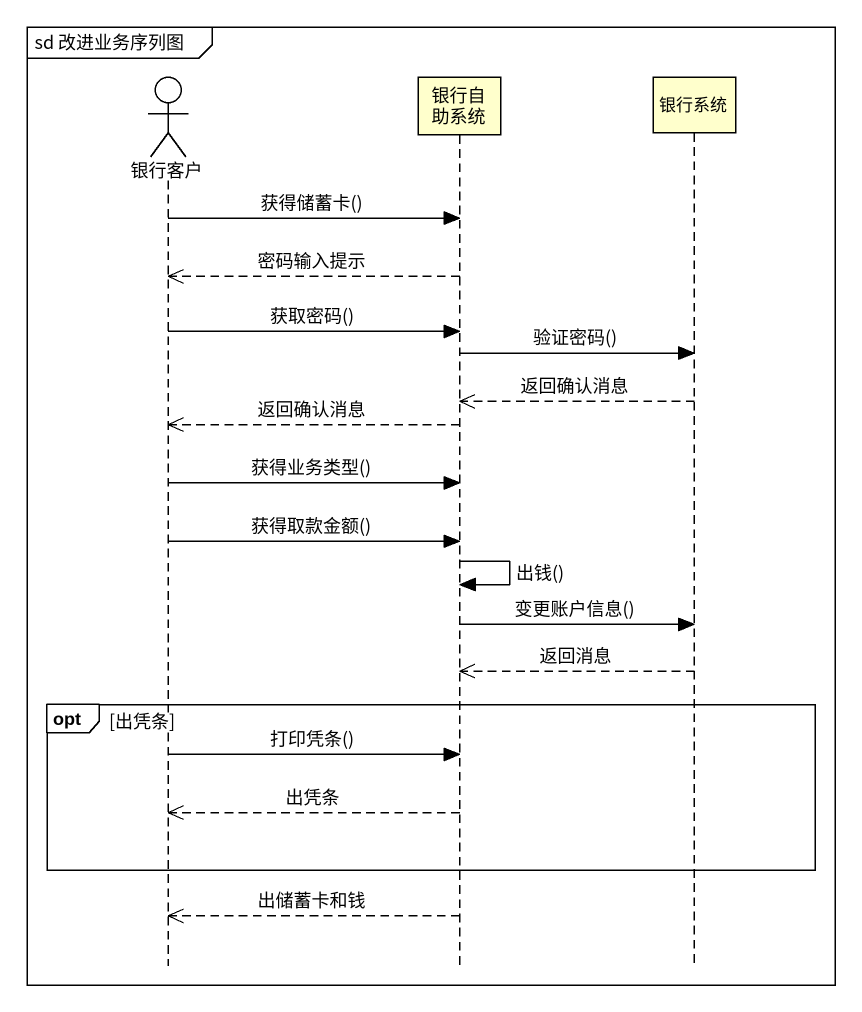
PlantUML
@startuml
mainframe sd 改进业务序列图
hide footbox
actor 银行客户
participant 银行自助系统
participant 银行系统

银行客户 -> 银行自助系统 : 获得储蓄卡()
银行自助系统 -->> 银行客户 : 密码输入提示
银行客户 -> 银行自助系统 : 获取密码()
银行自助系统 -> 银行系统 : 验证密码()
银行系统 -->> 银行自助系统 : 返回确认消息
银行自助系统 -->> 银行客户 : 返回确认消息
银行客户 -> 银行自助系统 : 获得业务类型()
银行客户 -> 银行自助系统 : 获得取款金额()
银行自助系统 -> 银行自助系统 : 出钱()
银行自助系统 -> 银行系统 : 变更账户信息()
银行系统 -->> 银行自助系统 : 返回消息
opt 出凭条
  银行客户 -> 银行自助系统 : 打印凭条()
  银行自助系统 -->> 银行客户 : 出凭条
end
银行自助系统 -->> 银行客户 : 出储蓄卡和钱
@enduml
